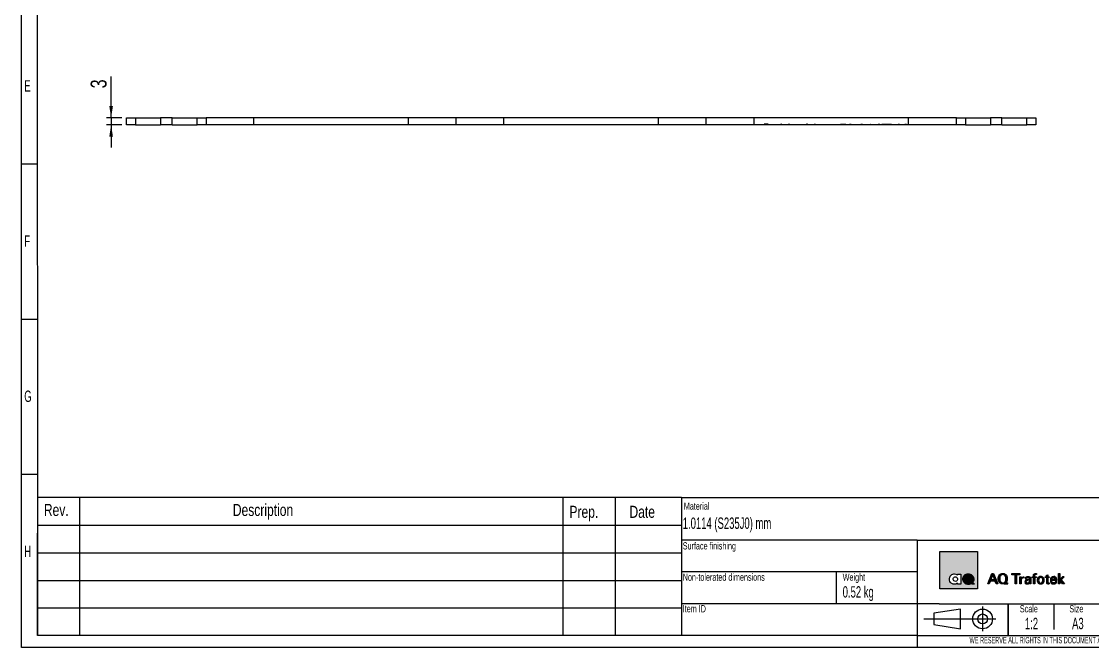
# Model space of a CAD drawing. Header units: millimetres. Extents: x 10 to 411, y 8 to 288.
# Drawn here: x 9.7 to 245.3, y 8 to 145.7 of the extents above; entities that cross this region are included whole.
import ezdxf

# ---------------------------------------------------------------- set-up
doc = ezdxf.new("R2010")
doc.units = ezdxf.units.MM
for name, color, linetype in [('DIMENSIONS', 124, 'Continuous'), ('LOGOBLACK', 7, 'Continuous'), ('LOGORED', 242, 'Continuous'), ('LOGOWHITE', 7, 'Continuous'), ('SLD-0', 179, 'Continuous')]:
    doc.layers.add(name, color=color, linetype=linetype)
doc.styles.add('SLDTEXTSTYLE1', font='TXT', dxfattribs={"width": 0.75})
doc.styles.add('SLDTEXTSTYLE2', font='TXT', dxfattribs={"width": 0.623711})
doc.styles.add('SLDTEXTSTYLE3', font='TXT', dxfattribs={"width": 0.523918})
doc.dimstyles.new('SLDDIMSTYLE1', dxfattribs={"dimtxt": 3.5, "dimasz": 2.6, "dimexe": 0, "dimexo": 0.0625, "dimgap": 0.875, "dimtad": 1, "dimlfac": 2, "dimrnd": 1e-09, "dimzin": 12, "dimdsep": 46, "dimtxsty": 'SLDTEXTSTYLE1', "dimsah": 1, "dimcen": 0.09, "dimadec": 0, "dimazin": 3, "dimtfac": 1, "dimtmove": 0, "dimatfit": 0, "dimfxl": 1, "dimfrac": 2, "dimtolj": 1, "dimtzin": 12, "dimarcsym": 0})

# ---------------------------------------------------------------- blocks, each defined once
blk = doc.blocks.new('Block1')
at = {"layer": 'SLD-0'}
for p, q in [((226.18, 17.65), (220.35, 16.72)), ((220.35, 16.72), (220.35, 14.22)), ((226.18, 13.29), (226.18, 17.65)), ((231.06, 18.21), (231.06, 12.79)), ((218.15, 15.47), (233.99, 15.47)), ((220.35, 14.22), (226.18, 13.29))]:
    blk.add_line(p, q, dxfattribs=at)
for radius in [2.18, 1.09]:
    blk.add_circle((231.06, 15.47), radius, dxfattribs=at)
blk = doc.blocks.new('AQ_Trafotek_Block')
at = {"layer": 'LOGOBLACK'}
h = blk.add_hatch(color=256, dxfattribs=at)
h.paths.add_polyline_path([(735, -337), (684, -460), (702, -460), (716, -428), (772, -428), (785, -460), (805, -460), (754, -337)], flags=0)
h.paths.add_polyline_path([(767, -414), (721, -414), (744, -355)], flags=0)
h = blk.add_hatch(color=256, dxfattribs=at)
edge = h.paths.add_edge_path(flags=0)
edge.add_spline(control_points=[(902, -448), (925, -428), (924, -386), (913, -350), (885, -330), (843, -337), (824, -353), (811, -381), (811, -412), (819, -437), (836, -456), (859, -464), (875, -463), (886, -460)], knot_values=[0, 0, 0, 0, 0.162892, 0.228963, 0.366562, 0.432634, 0.478693, 0.554572, 0.661574, 0.700725, 0.750248, 0.805808, 1, 1, 1, 1], weights=[1, 1, 1, 1, 1, 1, 1, 1, 1, 1, 1, 1, 1, 1], degree=3, periodic=0)
edge.add_line((886, -460), (930, -460))
edge.add_line((930, -460), (930, -448))
edge.add_line((930, -448), (902, -448))
edge = h.paths.add_edge_path(flags=0)
edge.add_spline(control_points=[(830, -399), (831, -384), (835, -357), (875, -343), (903, -365), (907, -405), (896, -446), (857, -453), (833, -431), (830, -411), (830, -399)], knot_values=[0, 0, 0, 0, 0.157283, 0.255803, 0.385488, 0.51687, 0.669308, 0.768318, 0.880169, 1, 1, 1, 1], weights=[1, 1, 1, 1, 1, 1, 1, 1, 1, 1, 1], degree=3, periodic=0)
for points in [[(977, -337), (977, -352), (1019, -352), (1019, -460), (1035, -460), (1035, -352), (1077, -352), (1077, -337)], [(1617, -375), (1597, -375), (1565, -409), (1565, -336), (1549, -336), (1549, -460), (1565, -460), (1565, -414), (1599, -460), (1620, -460), (1582, -411)]]:
    blk.add_hatch(color=256, dxfattribs=at).paths.add_polyline_path(points, flags=0)
h = blk.add_hatch(color=256, dxfattribs=at)
edge = h.paths.add_edge_path(flags=0)
edge.add_spline(control_points=[(1093, -411), (1095, -398), (1104, -386), (1123, -390), (1124, -390)], knot_values=[0, 0, 0, 0, 0.813923, 1, 1, 1, 1], weights=[1, 1, 1, 1, 1], degree=3, periodic=0)
edge.add_line((1124, -390), (1124, -375))
edge.add_spline(control_points=[(1124, -375), (1122, -374), (1101, -372), (1094, -389), (1093, -389)], knot_values=[0, 0, 0, 0, 0.625611, 1, 1, 1, 1], weights=[1, 1, 1, 1, 1], degree=3, periodic=0)
edge.add_line((1093, -389), (1093, -375))
edge.add_line((1093, -375), (1077, -375))
edge.add_line((1077, -375), (1077, -460))
edge.add_line((1077, -460), (1093, -460))
edge.add_line((1093, -460), (1093, -411))
h = blk.add_hatch(color=256, dxfattribs=at)
edge = h.paths.add_edge_path(flags=0)
edge.add_spline(control_points=[(1158, -397), (1160, -392), (1160, -382), (1195, -384), (1194, -406), (1194, -407)], knot_values=[0, 0, 0, 0, 0.487725, 0.720185, 1, 1, 1, 1], weights=[1, 1, 1, 1, 1, 1], degree=3, periodic=0)
edge.add_spline(control_points=[(1194, -407), (1165, -407), (1137, -410), (1137, -456), (1168, -466), (1185, -460), (1194, -448)], knot_values=[0, 0, 0, 0, 0.449684, 0.619999, 0.797809, 1, 1, 1, 1], weights=[1, 1, 1, 1, 1, 1, 1], degree=3, periodic=0)
edge.add_line((1194, -448), (1194, -460))
edge.add_line((1194, -460), (1209, -460))
edge.add_line((1209, -460), (1209, -392))
edge.add_spline(control_points=[(1209, -392), (1207, -380), (1190, -372), (1161, -371), (1143, -383), (1142, -397)], knot_values=[0, 0, 0, 0, 0.347593, 0.579527, 1, 1, 1, 1], weights=[1, 1, 1, 1, 1, 1], degree=3, periodic=0)
edge.add_line((1142, -397), (1158, -397))
edge = h.paths.add_edge_path(flags=0)
edge.add_spline(control_points=[(1193, -429), (1193, -436), (1187, -447), (1175, -452), (1159, -450), (1152, -438), (1155, -425), (1169, -418), (1186, -418), (1193, -418)], knot_values=[0, 0, 0, 0, 0.162836, 0.30852, 0.429135, 0.541088, 0.645395, 0.79804, 1, 1, 1, 1], weights=[1, 1, 1, 1, 1, 1, 1, 1, 1, 1], degree=3, periodic=0)
edge.add_line((1193, -418), (1193, -429))
h = blk.add_hatch(color=256, dxfattribs=at)
edge = h.paths.add_edge_path(flags=0)
edge.add_line((1258, -375), (1258, -357))
edge.add_spline(control_points=[(1258, -357), (1258, -355), (1260, -351), (1264, -349), (1266, -349)], knot_values=[0, 0, 0, 0, 0.493872, 1, 1, 1, 1], weights=[1, 1, 1, 1, 1], degree=3, periodic=0)
edge.add_line((1266, -349), (1280, -349))
edge.add_line((1280, -349), (1280, -337))
edge.add_spline(control_points=[(1280, -337), (1271, -334), (1247, -334), (1243, -351), (1243, -357)], knot_values=[0, 0, 0, 0, 0.724944, 1, 1, 1, 1], weights=[1, 1, 1, 1, 1], degree=3, periodic=0)
edge.add_line((1243, -357), (1243, -375))
edge.add_line((1243, -375), (1225, -375))
edge.add_line((1225, -375), (1225, -386))
edge.add_line((1225, -386), (1243, -386))
edge.add_line((1243, -386), (1243, -460))
edge.add_line((1243, -460), (1258, -460))
edge.add_line((1258, -460), (1258, -386))
edge.add_line((1258, -386), (1278, -386))
edge.add_line((1278, -386), (1278, -375))
edge.add_line((1278, -375), (1258, -375))
h = blk.add_hatch(color=256, dxfattribs=at)
edge = h.paths.add_edge_path(flags=0)
edge.add_spline(control_points=[(1288, -418), (1288, -431), (1297, -456), (1329, -466), (1364, -456), (1378, -423), (1369, -382), (1336, -369), (1298, -378), (1288, -402), (1288, -418)], knot_values=[0, 0, 0, 0, 0.130361, 0.249388, 0.355922, 0.49512, 0.618471, 0.746102, 0.840269, 1, 1, 1, 1], weights=[1, 1, 1, 1, 1, 1, 1, 1, 1, 1, 1], degree=3, periodic=0)
edge = h.paths.add_edge_path(flags=0)
edge.add_spline(control_points=[(1305, -418), (1305, -408), (1308, -391), (1333, -381), (1356, -393), (1357, -419), (1353, -445), (1328, -455), (1308, -442), (1305, -426), (1305, -418)], knot_values=[0, 0, 0, 0, 0.147742, 0.256769, 0.373643, 0.506367, 0.655125, 0.753769, 0.87571, 1, 1, 1, 1], weights=[1, 1, 1, 1, 1, 1, 1, 1, 1, 1, 1], degree=3, periodic=0)
h = blk.add_hatch(color=256, dxfattribs=at)
edge = h.paths.add_edge_path(flags=0)
edge.add_line((1401, -386), (1401, -445))
edge.add_spline(control_points=[(1401, -445), (1401, -450), (1405, -464), (1427, -461), (1436, -460)], knot_values=[0, 0, 0, 0, 0.293253, 1, 1, 1, 1], weights=[1, 1, 1, 1, 1], degree=3, periodic=0)
edge.add_line((1436, -460), (1436, -448))
edge.add_spline(control_points=[(1436, -448), (1431, -449), (1420, -450), (1417, -443), (1417, -440)], knot_values=[0, 0, 0, 0, 0.687979, 1, 1, 1, 1], weights=[1, 1, 1, 1, 1], degree=3, periodic=0)
edge.add_line((1417, -440), (1417, -386))
edge.add_line((1417, -386), (1435, -386))
edge.add_line((1435, -386), (1435, -375))
edge.add_line((1435, -375), (1417, -375))
edge.add_line((1417, -375), (1417, -351))
edge.add_line((1417, -351), (1401, -357))
edge.add_line((1401, -357), (1401, -375))
edge.add_line((1401, -375), (1385, -375))
edge.add_line((1385, -375), (1385, -386))
edge.add_line((1385, -386), (1401, -386))
h = blk.add_hatch(color=256, dxfattribs=at)
edge = h.paths.add_edge_path(flags=0)
edge.add_line((1464, -420), (1527, -420))
edge.add_spline(control_points=[(1527, -420), (1527, -399), (1521, -379), (1488, -369), (1455, -380), (1447, -418), (1454, -455), (1496, -469), (1525, -454), (1526, -434)], knot_values=[0, 0, 0, 0, 0.169898, 0.269728, 0.391341, 0.544509, 0.675963, 0.800633, 1, 1, 1, 1], weights=[1, 1, 1, 1, 1, 1, 1, 1, 1, 1], degree=3, periodic=0)
edge.add_line((1526, -434), (1510, -434))
edge.add_spline(control_points=[(1510, -434), (1510, -447), (1478, -459), (1464, -438), (1464, -420)], knot_values=[0, 0, 0, 0, 0.399735, 1, 1, 1, 1], weights=[1, 1, 1, 1, 1], degree=3, periodic=0)
edge = h.paths.add_edge_path(flags=0)
edge.add_line((1510, -409), (1465, -409))
edge.add_spline(control_points=[(1465, -409), (1465, -390), (1496, -375), (1510, -394), (1510, -409)], knot_values=[0, 0, 0, 0, 0.515872, 1, 1, 1, 1], weights=[1, 1, 1, 1, 1], degree=3, periodic=0)
at = {"layer": 'LOGORED'}
h = blk.add_hatch(color=256, dxfattribs=at)
h.paths.add_polyline_path([(100, -66), (100, -522), (557, -522), (557, -66)], flags=0)
edge = h.paths.add_edge_path(flags=0)
edge.add_line((489, -467), (481, -460))
edge.add_spline(control_points=[(481, -460), (481, -460), (450, -477), (385, -452), (374, -401), (390, -360), (426, -336), (491, -342), (527, -410), (500, -442), (499, -443)], knot_values=[0, 0, 0, 0, 0.13222, 0.219258, 0.380346, 0.473973, 0.591834, 0.699915, 0.828497, 1, 1, 1, 1], weights=[1, 1, 1, 1, 1, 1, 1, 1, 1, 1, 1], degree=3, periodic=0)
edge.add_line((499, -443), (522, -467))
edge.add_line((522, -467), (489, -467))
edge = h.paths.add_edge_path(flags=0)
edge.add_line((313, -466), (313, -452))
edge.add_spline(control_points=[(313, -452), (312, -452), (300, -468), (254, -468), (221, -442), (210, -396), (238, -348), (288, -332), (312, -353), (313, -354)], knot_values=[0, 0, 0, 0, 0.09906, 0.195454, 0.327314, 0.552214, 0.641111, 0.793423, 1, 1, 1, 1], weights=[1, 1, 1, 1, 1, 1, 1, 1, 1, 1], degree=3, periodic=0)
edge.add_line((313, -354), (313, -344))
edge.add_line((313, -344), (356, -344))
edge.add_line((356, -344), (356, -466))
edge.add_line((356, -466), (313, -466))
h = blk.add_hatch(color=256, dxfattribs=at)
edge = h.paths.add_edge_path(flags=0)
edge.add_spline(control_points=[(475, -418), (475, -418), (483, -407), (474, -385), (462, -375), (445, -373), (432, -379), (422, -388), (418, -411), (437, -435), (456, -431), (457, -431)], knot_values=[0, 0, 0, 0, 0.117515, 0.198973, 0.296883, 0.449973, 0.507573, 0.571323, 0.70267, 0.849661, 1, 1, 1, 1], weights=[1, 1, 1, 1, 1, 1, 1, 1, 1, 1, 1, 1], degree=3, periodic=0)
edge.add_line((457, -431), (443, -415))
edge.add_line((443, -415), (466, -411))
edge.add_line((466, -411), (475, -418))
at = {"layer": 'LOGOWHITE'}
h = blk.add_hatch(color=256, dxfattribs=at)
edge = h.paths.add_edge_path(flags=0)
edge.add_spline(control_points=[(499, -443), (500, -442), (527, -410), (491, -342), (426, -336), (390, -360), (374, -401), (385, -452), (450, -477), (481, -460), (481, -460)], knot_values=[0, 0, 0, 0, 0.171503, 0.300085, 0.408166, 0.526027, 0.619654, 0.780742, 0.86778, 1, 1, 1, 1], weights=[1, 1, 1, 1, 1, 1, 1, 1, 1, 1, 1], degree=3, periodic=0)
edge.add_line((481, -460), (489, -467))
edge.add_line((489, -467), (522, -467))
edge.add_line((522, -467), (499, -443))
edge = h.paths.add_edge_path(flags=0)
edge.add_line((443, -415), (457, -431))
edge.add_spline(control_points=[(457, -431), (456, -431), (437, -435), (418, -411), (422, -388), (432, -379), (445, -373), (462, -375), (474, -385), (483, -407), (475, -418), (475, -418)], knot_values=[0, 0, 0, 0, 0.150339, 0.29733, 0.428677, 0.492427, 0.550027, 0.703117, 0.801027, 0.882485, 1, 1, 1, 1], weights=[1, 1, 1, 1, 1, 1, 1, 1, 1, 1, 1, 1], degree=3, periodic=0)
edge.add_line((475, -418), (466, -411))
edge.add_line((466, -411), (443, -415))
at = {"color": 7, "linetype": 'Continuous', "lineweight": 18}
for p, q in [((481, -460), (489, -467)), ((489, -467), (522, -467)), ((499, -443), (522, -467))]:
    blk.add_line(p, q, dxfattribs=at)
at = {"layer": 'LOGOBLACK'}
for p, q in [((684, -460), (735, -337)), ((721, -414), (744, -355)), ((735, -337), (754, -337)), ((744, -355), (767, -414)), ((754, -337), (805, -460)), ((977, -337), (1077, -337)), ((977, -352), (977, -337)), ((1019, -352), (977, -352)), ((1019, -460), (1019, -352)), ((1077, -352), (1035, -352)), ((1035, -352), (1035, -460)), ((1077, -337), (1077, -352)), ((1077, -460), (1077, -375)), ((1077, -375), (1093, -375)), ((1093, -375), (1093, -389)), ((1124, -375), (1124, -390)), ((1209, -392), (1209, -460)), ((1225, -386), (1225, -375)), ((1225, -375), (1243, -375)), ((1243, -386), (1225, -386)), ((1243, -375), (1243, -357)), ((1243, -460), (1243, -386)), ((1258, -375), (1258, -357)), ((1258, -375), (1278, -375)), ((1278, -386), (1258, -386)), ((1258, -386), (1258, -460)), ((1280, -349), (1266, -349)), ((1278, -375), (1278, -386)), ((1280, -337), (1280, -349)), ((1385, -386), (1385, -375)), ((1385, -375), (1401, -375)), ((1401, -386), (1385, -386)), ((1401, -357), (1417, -351)), ((1401, -375), (1401, -357)), ((1401, -386), (1401, -445)), ((1417, -351), (1417, -375)), ((1417, -375), (1435, -375)), ((1435, -386), (1417, -386)), ((1417, -386), (1417, -440)), ((1435, -375), (1435, -386)), ((1549, -336), (1565, -336)), ((1549, -460), (1549, -336)), ((1565, -336), (1565, -409)), ((1597, -375), (1565, -409)), ((1617, -375), (1582, -411)), ((1617, -375), (1597, -375)), ((702, -460), (684, -460)), ((716, -428), (702, -460)), ((772, -428), (716, -428)), ((767, -414), (721, -414)), ((785, -460), (772, -428)), ((805, -460), (785, -460)), ((886, -460), (930, -460)), ((902, -448), (930, -448)), ((930, -460), (930, -448)), ((1035, -460), (1019, -460)), ((1093, -460), (1077, -460)), ((1093, -411), (1093, -460)), ((1158, -397), (1142, -397)), ((1193, -418), (1193, -429)), ((1194, -460), (1194, -448)), ((1209, -460), (1194, -460)), ((1258, -460), (1243, -460)), ((1436, -448), (1436, -460)), ((1527, -420), (1464, -420)), ((1510, -409), (1465, -409)), ((1510, -434), (1526, -434)), ((1565, -460), (1549, -460)), ((1599, -460), (1565, -414)), ((1565, -414), (1565, -460)), ((1582, -411), (1620, -460)), ((1620, -460), (1599, -460))]:
    blk.add_line(p, q, dxfattribs=at)
for points, knots in [([(886, -460), (875, -463), (859, -464), (836, -456), (819, -437), (811, -412), (811, -381), (824, -353), (843, -337), (885, -330), (913, -350), (924, -386), (925, -428), (902, -448)], [0, 0, 0, 0, 0.194192, 0.249752, 0.299275, 0.338426, 0.445428, 0.521307, 0.567366, 0.633438, 0.771037, 0.837108, 1, 1, 1, 1]), ([(830, -399), (831, -384), (835, -357), (875, -343), (903, -365), (907, -405), (896, -446), (857, -453), (833, -431), (830, -411), (830, -399)], [0, 0, 0, 0, 0.157283, 0.255803, 0.385488, 0.51687, 0.669308, 0.768318, 0.880169, 1, 1, 1, 1]), ([(1093, -389), (1094, -389), (1101, -372), (1122, -374), (1124, -375)], [0, 0, 0, 0, 0.374389, 1, 1, 1, 1]), ([(1124, -390), (1123, -390), (1104, -386), (1095, -398), (1093, -411)], [0, 0, 0, 0, 0.186077, 1, 1, 1, 1]), ([(1142, -397), (1143, -383), (1161, -371), (1190, -372), (1207, -380), (1209, -392)], [0, 0, 0, 0, 0.420473, 0.652407, 1, 1, 1, 1]), ([(1194, -407), (1194, -406), (1195, -384), (1160, -382), (1160, -392), (1158, -397)], [0, 0, 0, 0, 0.279815, 0.512275, 1, 1, 1, 1]), ([(1243, -357), (1243, -351), (1247, -334), (1271, -334), (1280, -337)], [0, 0, 0, 0, 0.275056, 1, 1, 1, 1]), ([(1258, -357), (1258, -355), (1260, -351), (1264, -349), (1266, -349)], [0, 0, 0, 0, 0.493872, 1, 1, 1, 1]), ([(1288, -418), (1288, -402), (1298, -378), (1336, -369), (1369, -382), (1378, -423), (1364, -456), (1329, -466), (1297, -456), (1288, -431), (1288, -418)], [0, 0, 0, 0, 0.159731, 0.253898, 0.381529, 0.50488, 0.644078, 0.750612, 0.869639, 1, 1, 1, 1]), ([(1305, -418), (1305, -408), (1308, -391), (1333, -381), (1356, -393), (1357, -419), (1353, -445), (1328, -455), (1308, -442), (1305, -426), (1305, -418)], [0, 0, 0, 0, 0.147742, 0.256769, 0.373643, 0.506367, 0.655125, 0.753769, 0.87571, 1, 1, 1, 1]), ([(1527, -420), (1527, -399), (1521, -379), (1488, -369), (1455, -380), (1447, -418), (1454, -455), (1496, -469), (1525, -454), (1526, -434)], [0, 0, 0, 0, 0.169898, 0.269728, 0.391341, 0.544509, 0.675963, 0.800633, 1, 1, 1, 1]), ([(1465, -409), (1465, -390), (1496, -375), (1510, -394), (1510, -409)], [0, 0, 0, 0, 0.515872, 1, 1, 1, 1]), ([(1194, -407), (1165, -407), (1137, -410), (1137, -456), (1168, -466), (1185, -460), (1194, -448)], [0, 0, 0, 0, 0.449684, 0.619999, 0.797809, 1, 1, 1, 1]), ([(1193, -418), (1186, -418), (1169, -418), (1155, -425), (1152, -438), (1159, -450), (1175, -452), (1187, -447), (1193, -436), (1193, -429)], [0, 0, 0, 0, 0.20196, 0.354605, 0.458912, 0.570865, 0.69148, 0.837164, 1, 1, 1, 1]), ([(1401, -445), (1401, -450), (1405, -464), (1427, -461), (1436, -460)], [0, 0, 0, 0, 0.293253, 1, 1, 1, 1]), ([(1417, -440), (1417, -443), (1420, -450), (1431, -449), (1436, -448)], [0, 0, 0, 0, 0.312021, 1, 1, 1, 1]), ([(1510, -434), (1510, -447), (1478, -459), (1464, -438), (1464, -420)], [0, 0, 0, 0, 0.399735, 1, 1, 1, 1])]:
    blk.add_open_spline(points, degree=3, knots=knots, dxfattribs=at)
at = {"layer": 'LOGORED'}
for p, q in [((100, -66), (557, -66)), ((100, -522), (100, -66)), ((557, -66), (557, -522)), ((557, -522), (100, -522)), ((466, -411), (443, -415)), ((443, -415), (457, -431)), ((475, -418), (466, -411))]:
    blk.add_line(p, q, dxfattribs=at)
at = {"layer": 'LOGORED', "linetype": 'Continuous'}
blk.add_ellipse((287, -404), major_axis=(3.9, -27.3), ratio=0.991275, dxfattribs=at)
at = {"layer": 'LOGORED'}
blk.add_open_spline([(457, -431), (456, -431), (437, -435), (418, -411), (422, -388), (432, -379), (445, -373), (462, -375), (474, -385), (483, -407), (475, -418), (475, -418)], degree=3, knots=[0, 0, 0, 0, 0.150339, 0.29733, 0.428677, 0.492427, 0.550027, 0.703117, 0.801027, 0.882485, 1, 1, 1, 1], dxfattribs=at)
at = {"layer": 'LOGOWHITE'}
for p, q in [((313, -354), (313, -344)), ((313, -344), (356, -344)), ((356, -344), (356, -466)), ((313, -466), (313, -452)), ((356, -466), (313, -466))]:
    blk.add_line(p, q, dxfattribs=at)
for points, knots in [([(313, -452), (312, -452), (300, -468), (254, -468), (221, -442), (210, -396), (238, -348), (288, -332), (312, -353), (313, -354)], [0, 0, 0, 0, 0.09906, 0.195454, 0.327314, 0.552214, 0.641111, 0.793423, 1, 1, 1, 1]), ([(481, -460), (481, -460), (450, -477), (385, -452), (374, -401), (390, -360), (426, -336), (491, -342), (527, -410), (500, -442), (499, -443)], [0, 0, 0, 0, 0.13222, 0.219258, 0.380346, 0.473973, 0.591834, 0.699915, 0.828497, 1, 1, 1, 1])]:
    blk.add_open_spline(points, degree=3, knots=knots, dxfattribs=at)
blk = doc.blocks.new('_D_5')
at = {"layer": 'DIMENSIONS'}
for p, q in [((29.46, 124.48), (29.46, 133.57)), ((31.85, 124.48), (28.46, 124.48)), ((31.85, 122.98), (28.46, 122.98)), ((29.46, 124.48), (29.46, 122.98)), ((29.46, 122.98), (29.46, 117.98))]:
    blk.add_line(p, q, dxfattribs=at)
for points in [[(29.46, 124.48), (29.86, 127.08), (29.06, 127.08)], [(29.46, 122.98), (29.06, 120.38), (29.86, 120.38)]]:
    blk.add_solid(points, dxfattribs=at)
at = {"layer": 'DIMENSIONS', "insert": (24.95, 130.99), "char_height": 3.5, "attachment_point": 1, "rotation": 90, "style": 'SLDTEXTSTYLE1'}
blk.add_mtext('3', dxfattribs=at)

msp = doc.modelspace()

# ---------------------------------------------------------------- linework, layer by layer
at = {"color": 7, "linetype": 'Continuous', "lineweight": 25}
for p, q in [((32.8477, 122.9774), (32.8477, 124.4774)), ((32.8477, 124.4774), (34.8477, 124.4774)), ((34.8477, 122.9774), (32.8477, 122.9774)), ((34.8477, 124.4774), (34.8477, 122.9774)), ((34.8477, 124.4774), (40.3227, 124.4774)), ((34.8477, 122.9774), (40.3227, 122.9774)), ((40.3227, 124.4774), (40.3227, 122.9774)), ((42.8727, 124.4774), (40.3227, 124.4774)), ((42.8727, 122.9774), (40.3227, 122.9774)), ((42.8727, 122.9774), (42.8727, 124.4774)), ((42.8727, 124.4774), (48.3477, 124.4774)), ((42.8727, 122.9774), (48.3477, 122.9774)), ((48.3477, 122.9774), (48.3477, 124.4774)), ((48.3477, 124.4774), (50.3477, 124.4774)), ((50.3477, 122.9774), (48.3477, 122.9774)), ((50.3477, 124.4774), (50.3477, 122.9774)), ((60.8477, 124.4774), (50.3477, 124.4774)), ((60.8477, 122.9774), (50.3477, 122.9774)), ((60.8477, 122.9774), (60.8477, 124.4774)), ((94.8477, 124.4774), (60.8477, 124.4774)), ((94.8477, 122.9774), (60.8477, 122.9774)), ((94.8477, 122.9774), (94.8477, 124.4774)), ((105.3477, 124.4774), (94.8477, 124.4774)), ((105.3477, 122.9774), (94.8477, 122.9774)), ((105.3477, 122.9774), (105.3477, 124.4774)), ((115.8477, 124.4774), (105.3477, 124.4774)), ((115.8477, 122.9774), (105.3477, 122.9774)), ((115.8477, 122.9774), (115.8477, 124.4774)), ((149.8477, 124.4774), (115.8477, 124.4774)), ((149.8477, 122.9774), (115.8477, 122.9774)), ((149.8477, 122.9774), (149.8477, 124.4774)), ((160.3477, 124.4774), (149.8477, 124.4774)), ((160.3477, 122.9774), (149.8477, 122.9774)), ((160.3477, 122.9774), (160.3477, 124.4774)), ((170.8477, 124.4774), (160.3477, 124.4774)), ((170.8477, 122.9774), (160.3477, 122.9774)), ((170.8477, 122.9774), (170.8477, 124.4774)), ((204.8477, 124.4774), (170.8477, 124.4774)), ((173.0489, 122.9774), (170.8477, 122.9774)), ((173.9506, 123.1024), (173.0489, 123.1024)), ((173.0489, 123.1024), (173.0489, 122.9774)), ((173.4899, 123.1024), (173.4899, 122.9774)), ((173.9506, 122.9774), (173.9506, 123.1024)), ((176.7165, 122.9774), (173.9506, 122.9774)), ((176.918, 123.1024), (176.7165, 123.1024)), ((176.7165, 123.1024), (176.7165, 122.9774)), ((176.918, 122.9774), (176.7165, 122.9774)), ((176.918, 122.9774), (176.918, 123.1024)), ((178.3486, 122.9774), (176.918, 122.9774)), ((178.3486, 123.1024), (178.6811, 123.1024)), ((178.3486, 123.1024), (178.3486, 122.9774)), ((178.4162, 122.9774), (178.3486, 122.9774)), ((178.4162, 123.1024), (178.4162, 122.9774)), ((178.6811, 122.9774), (178.4162, 122.9774)), ((178.6811, 123.1024), (178.6811, 122.9774)), ((182.4153, 122.9774), (178.6811, 122.9774)), ((182.6168, 123.1024), (182.4153, 123.1024)), ((182.4153, 123.1024), (182.4153, 122.9774)), ((182.6168, 122.9774), (182.4153, 122.9774)), ((182.6168, 122.9774), (182.6168, 123.1024)), ((184.0473, 122.9774), (182.6168, 122.9774)), ((184.0473, 123.1024), (184.3798, 123.1024)), ((184.0473, 123.1024), (184.0473, 122.9774)), ((184.1149, 122.9774), (184.0473, 122.9774)), ((184.1149, 123.1024), (184.1149, 122.9774)), ((184.3798, 122.9774), (184.1149, 122.9774)), ((184.3798, 123.1024), (184.3798, 122.9774)), ((189.8804, 122.9774), (184.3798, 122.9774)), ((189.8804, 123.1024), (191.0283, 123.1024)), ((189.8804, 123.1024), (189.8804, 122.9774)), ((190.2707, 122.9774), (189.9525, 122.9774)), ((190.2707, 123.1024), (190.2707, 122.9774)), ((190.6958, 122.9774), (190.2707, 122.9774)), ((190.6958, 123.1024), (190.6958, 122.9774)), ((191.0283, 122.9774), (190.6958, 122.9774)), ((191.0283, 123.1024), (191.0283, 122.9774)), ((191.8356, 122.9774), (191.0283, 122.9774)), ((191.8356, 123.1024), (192.168, 123.1024)), ((191.8356, 123.1024), (191.8356, 122.9774)), ((192.168, 122.9774), (191.8356, 122.9774)), ((192.168, 123.1024), (192.168, 122.9774)), ((194.3525, 122.9774), (192.168, 122.9774)), ((194.3525, 123.1024), (194.6864, 123.1024)), ((194.3525, 123.1024), (194.3525, 122.9774)), ((194.6864, 122.9774), (194.3525, 122.9774)), ((194.6864, 123.1024), (194.6864, 122.9774)), ((196.3782, 122.9774), (194.6864, 122.9774)), ((196.3782, 123.1024), (196.4532, 123.1024)), ((196.3782, 123.1024), (196.3782, 122.9774)), ((196.4183, 122.9774), (196.3782, 122.9774)), ((196.4183, 123.1024), (196.4183, 122.9774)), ((196.4532, 122.9774), (196.4183, 122.9774)), ((196.4532, 123.1024), (196.4532, 122.9774)), ((198.1494, 122.9774), (196.4532, 122.9774)), ((198.1494, 123.1024), (198.4841, 123.1024)), ((198.1494, 123.1024), (198.1494, 122.9774)), ((198.4841, 122.9774), (198.1494, 122.9774)), ((198.4841, 123.1024), (198.4841, 122.9774)), ((198.959, 122.9774), (198.4841, 122.9774)), ((198.959, 123.1024), (201.0485, 123.1024)), ((198.959, 123.1024), (198.959, 122.9774)), ((200.7161, 122.9774), (198.959, 122.9774)), ((200.7161, 123.1024), (200.7161, 122.9774)), ((201.0485, 122.9774), (200.7161, 122.9774)), ((201.0485, 123.1024), (201.0485, 122.9774)), ((202.5207, 122.9774), (201.0485, 122.9774)), ((202.5207, 123.1024), (202.8531, 123.1024)), ((202.5207, 123.1024), (202.5207, 122.9774)), ((202.8531, 122.9774), (202.5207, 122.9774)), ((202.8531, 123.1024), (202.8531, 122.9774)), ((204.0403, 122.9774), (202.8531, 122.9774)), ((204.0403, 123.1024), (204.3728, 123.1024)), ((204.0403, 123.1024), (204.0403, 122.9774)), ((204.3728, 122.9774), (204.0403, 122.9774)), ((204.3728, 123.1024), (204.3728, 122.9774)), ((204.8477, 122.9774), (204.3728, 122.9774)), ((204.8477, 122.9774), (204.8477, 124.4774)), ((215.3477, 124.4774), (204.8477, 124.4774)), ((215.3477, 122.9774), (204.8477, 122.9774)), ((215.3477, 122.9774), (215.3477, 124.4774)), ((215.3477, 124.4774), (217.3477, 124.4774)), ((217.3477, 122.9774), (215.3477, 122.9774)), ((217.3477, 124.4774), (217.3477, 122.9774)), ((217.3477, 124.4774), (222.8227, 124.4774)), ((217.3477, 122.9774), (222.8227, 122.9774)), ((222.8227, 124.4774), (222.8227, 122.9774)), ((225.3727, 124.4774), (222.8227, 124.4774)), ((225.3727, 122.9774), (222.8227, 122.9774)), ((225.3727, 122.9774), (225.3727, 124.4774)), ((225.3727, 124.4774), (230.8477, 124.4774)), ((225.3727, 122.9774), (230.8477, 122.9774)), ((230.8477, 122.9774), (230.8477, 124.4774)), ((230.8477, 124.4774), (232.8477, 124.4774)), ((232.8477, 122.9774), (230.8477, 122.9774)), ((232.8477, 124.4774), (232.8477, 122.9774))]:
    msp.add_line(p, q, dxfattribs=at)
for points, knots in [([(173.4899, 122.9774), (173.3851, 122.9774), (173.2505, 122.9774), (173.1446, 122.9774), (173.1211, 122.9774)], [0, 0, 0, 0, 0.77787727, 1, 1, 1, 1]), ([(173.8785, 122.9774), (173.8332, 122.9774), (173.7155, 122.9774), (173.5758, 122.9774), (173.4899, 122.9774)], [0, 0, 0, 0, 0.38482383, 1, 1, 1, 1])]:
    msp.add_open_spline(points, degree=3, knots=knots, dxfattribs=at)
at = {"layer": 'SLD-0'}
for p, q in [((9.7359, 8.0222), (9.7359, 288.4983)), ((13.2108, 285.0057), (13.2373, 33.1755)), ((9.7359, 114.3733), (13.2359, 114.3733)), ((9.7359, 80.2483), (13.2359, 80.2483)), ((9.7359, 46.1233), (13.2359, 46.1233)), ((154.8588, 41.0101), (13.2365, 41.0101)), ((22.4781, 41.0101), (22.4781, 10.6601)), ((128.7674, 41.0101), (128.7674, 10.6601)), ((140.3324, 41.0101), (140.3324, 10.6601)), ((154.8588, 41.0101), (154.8588, 10.6601)), ((154.8588, 41.0101), (246.7359, 41.0101)), ((13.2373, 33.1755), (13.2359, 10.6601)), ((13.2366, 28.1623), (13.2373, 33.1755)), ((13.2371, 34.9401), (154.8588, 34.9401)), ((206.7359, 31.6645), (154.8588, 31.6645)), ((206.7359, 31.6645), (206.7359, 10.6601)), ((206.7359, 31.6645), (406.7359, 31.6645)), ((13.237, 28.8701), (154.8588, 28.8701)), ((13.2365, 24.6623), (13.2366, 28.1623)), ((13.2363, 21.1623), (13.2365, 24.6623)), ((206.7359, 24.6645), (154.8588, 24.6645)), ((188.958, 17.6645), (188.958, 24.6645)), ((13.2367, 22.8001), (154.8588, 22.8001)), ((13.2362, 17.6623), (13.2363, 21.1623)), ((13.2361, 14.1623), (13.2362, 17.6623)), ((13.2363, 16.7301), (154.8588, 16.7301)), ((211.5379, 17.6645), (154.8588, 17.6645)), ((211.5379, 17.6645), (236.7359, 17.6645)), ((226.7359, 17.6645), (226.7359, 10.6601)), ((226.7359, 10.6601), (226.7359, 17.6645)), ((236.7359, 17.6645), (236.7359, 11.9983)), ((236.7359, 17.6645), (246.7359, 17.6645)), ((13.2359, 10.6601), (13.2361, 14.1623)), ((206.7359, 10.6601), (13.2359, 10.6601)), ((206.7359, 10.6601), (206.7361, 8.0222)), ((206.7359, 10.6601), (406.7359, 10.6601)), ((410.2362, 8.0222), (9.7359, 8.0222))]:
    msp.add_line(p, q, dxfattribs=at)

# ---------------------------------------------------------------- block references
at = {"color": 7, "linetype": 'Continuous', "xscale": 0.018, "yscale": 0.018, "zscale": 0.018}
msp.add_blockref('AQ_Trafotek_Block', (209.9306, 30.3442), dxfattribs=at)
at = {"color": 7, "linetype": 'Continuous'}
msp.add_blockref('Block1', (-9.957, -1.1505), dxfattribs=at)

# ---------------------------------------------------------------- texts
at = {"layer": 'SLD-0'}
for s, insert, char_height, attachment_point, style in [('E', (10.3622, 132.7765), 2.5, 1, 'SLDTEXTSTYLE2'), ('F', (10.3622, 98.6515), 2.5, 1, 'SLDTEXTSTYLE2'), ('G', (10.3622, 64.5265), 2.5, 1, 'SLDTEXTSTYLE2'), ('Rev.', (14.671, 39.5992), 2.64583, 1, 'SLDTEXTSTYLE1'), ('Description', (56.2269, 39.5992), 2.645833, 1, 'SLDTEXTSTYLE1'), ('Prep.', (130.2469, 39.1936), 2.64583, 1, 'SLDTEXTSTYLE1'), ('Date', (143.4511, 39.1936), 2.64583, 1, 'SLDTEXTSTYLE1'), ('Material', (155.4019, 39.9124), 1.5875, 1, 'SLDTEXTSTYLE2'), ('1.0114 (S235J0) mm', (155.1678, 36.6231), 2.5, 1, 'SLDTEXTSTYLE2'), ('Surface finishing', (155.1678, 31.1836), 1.5875, 1, 'SLDTEXTSTYLE2'), ('H', (10.3622, 30.4015), 2.5, 1, 'SLDTEXTSTYLE2'), ('Non-tolerated dimensions', (155.1678, 24.2979), 1.5875, 1, 'SLDTEXTSTYLE2'), ('Weight', (190.336, 24.2979), 1.5875, 1, 'SLDTEXTSTYLE2'), ('0.52 kg', (190.336, 21.5111), 2.5, 1, 'SLDTEXTSTYLE2'), ('Item ID', (155.1678, 17.359), 1.5875, 1, 'SLDTEXTSTYLE2'), ('Scale', (231.2775, 17.3538), 1.5875, 2, 'SLDTEXTSTYLE2'), ('Size', (241.7309, 17.3538), 1.5875, 2, 'SLDTEXTSTYLE2'), ('1:2', (231.8627, 14.5689), 2.5, 2, 'SLDTEXTSTYLE2'), ('A3', (242.0617, 14.5689), 2.5, 2, 'SLDTEXTSTYLE2'), ('WE RESERVE ALL RIGHTS IN THIS DOCUMENT AND IN THE INFORMATION CONTAINED THEREIN. REPRODUCTION, USE OR DISCLOSURE TO THIRD PARTIES WITHOUT EXPRESS AUTHORITY IS STRICTLY FORBIDDEN.', (218.23, 10.3488), 1.4, 1, 'SLDTEXTSTYLE3')]:
    msp.add_mtext(s, dxfattribs=dict(at, insert=insert, char_height=char_height, attachment_point=attachment_point, style=style))

# ---------------------------------------------------------------- dimensions: what is measured, and where the dimension line sits
at = {"layer": 'DIMENSIONS'}
dim = msp.add_linear_dim(base=(29.4629, 122.9774), p1=(32.8477, 124.4774), p2=(32.8477, 122.9774), angle=90, dimstyle='SLDDIMSTYLE1', dxfattribs=at)
dim.commit()
dim.dimension.update_dxf_attribs({"geometry": '_D_5', "text_midpoint": (29.4629, 132.2782), "dimtype": 160})

doc.saveas('drawing.dxf')
